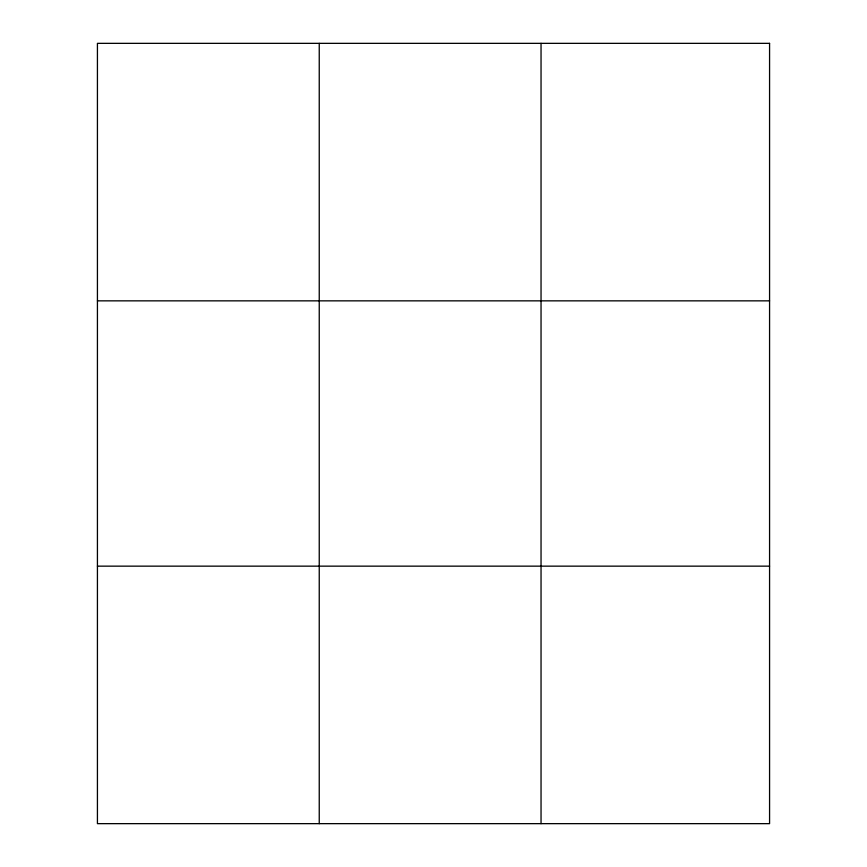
<?xml version="1.0" encoding="UTF-8"?>
<svg xmlns="http://www.w3.org/2000/svg" width="867" height="867" viewBox="0 0 867 867"><rect width="100%" height="100%" fill="white"/><g stroke="black" fill="none" stroke-linecap="round" stroke-linejoin="round"><path stroke-width="1.3" d="M319.24 43.35L319.24 823.65M541.041 43.35L541.041 823.65M97.429 300.849L769.571 300.849M97.429 566.151L769.571 566.151M769.571 43.35L769.571 823.65L97.429 823.65L97.429 43.35L769.571 43.35"/></g></svg>
